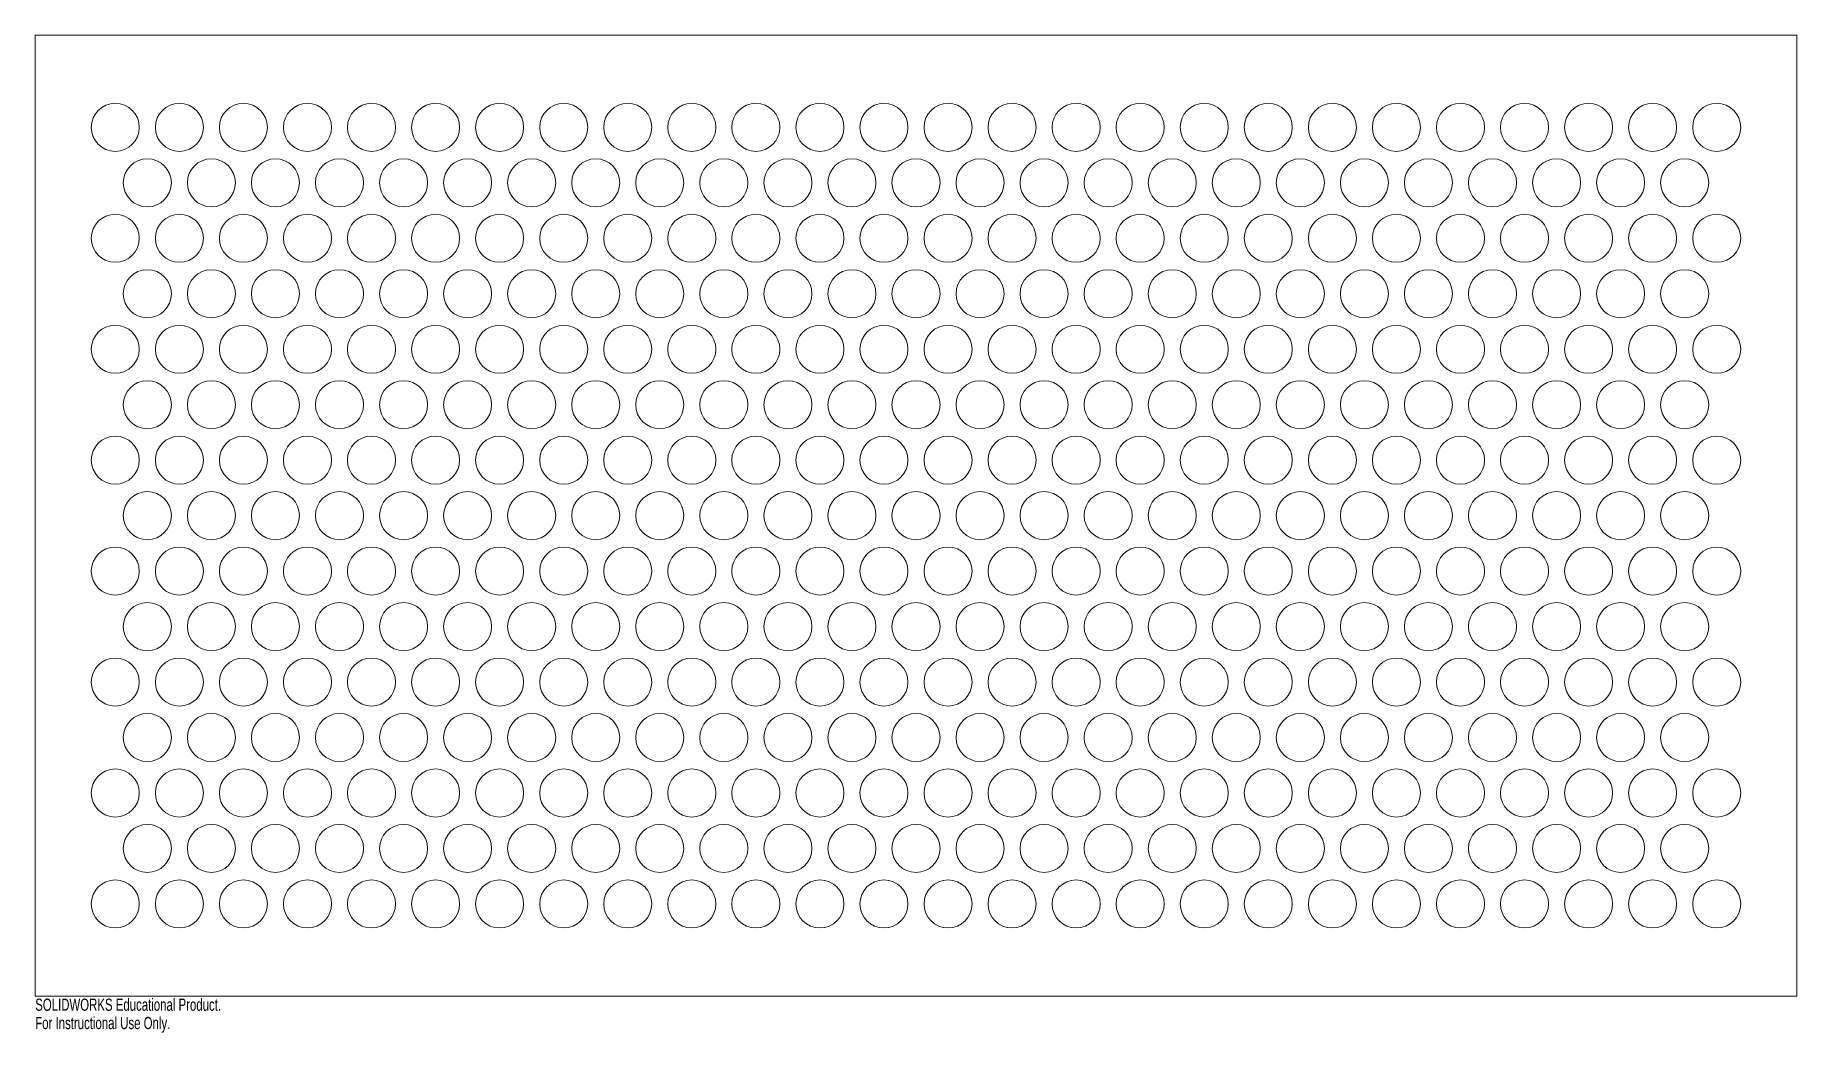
# Model space of a CAD drawing. Header units: inches. Extents: x -13.8 to 13.8, y -8.1 to 7.5.
import ezdxf

# ---------------------------------------------------------------- set-up
doc = ezdxf.new("R2010")
doc.units = ezdxf.units.IN
doc.header["$MEASUREMENT"] = 0
doc.styles.add('SLDTEXTSTYLE0', font='TXT', dxfattribs={"width": 0.7})

msp = doc.modelspace()

# ---------------------------------------------------------------- linework, layer by layer
at = {"color": 7, "linetype": 'Continuous', "lineweight": 15}
for p, q in [((-13.75, 7.5), (-13.75, -7.5)), ((13.75, 7.5), (-13.75, 7.5)), ((13.75, -7.5), (13.75, 7.5)), ((-13.75, -7.5), (13.75, -7.5))]:
    msp.add_line(p, q, dxfattribs=at)
for centre in [(-12.5, 6.062), (-11.5, 6.062), (-10.5, 6.062), (-9.5, 6.062), (-8.5, 6.062), (-7.5, 6.062), (-6.5, 6.062), (-5.5, 6.062), (-4.5, 6.062), (-3.5, 6.062), (-2.5, 6.062), (-1.5, 6.062), (-0.5, 6.062), (0.5, 6.062), (1.5, 6.062), (2.5, 6.062), (3.5, 6.062), (4.5, 6.062), (5.5, 6.062), (6.5, 6.062), (7.5, 6.062), (8.5, 6.062), (9.5, 6.062), (10.5, 6.062), (11.5, 6.062), (12.5, 6.062), (-12, 5.196), (-11, 5.196), (-10, 5.196), (-9, 5.196), (-8, 5.196), (-7, 5.196), (-6, 5.196), (-5, 5.196), (-4, 5.196), (-3, 5.196), (-2, 5.196), (-1, 5.196), (0, 5.196), (1, 5.196), (2, 5.196), (3, 5.196), (4, 5.196), (5, 5.196), (6, 5.196), (7, 5.196), (8, 5.196), (9, 5.196), (10, 5.196), (11, 5.196), (12, 5.196), (-12.5, 4.33), (-11.5, 4.33), (-10.5, 4.33), (-9.5, 4.33), (-8.5, 4.33), (-7.5, 4.33), (-6.5, 4.33), (-5.5, 4.33), (-4.5, 4.33), (-3.5, 4.33), (-2.5, 4.33), (-1.5, 4.33), (-0.5, 4.33), (0.5, 4.33), (1.5, 4.33), (2.5, 4.33), (3.5, 4.33), (4.5, 4.33), (5.5, 4.33), (6.5, 4.33), (7.5, 4.33), (8.5, 4.33), (9.5, 4.33), (10.5, 4.33), (11.5, 4.33), (12.5, 4.33), (-12, 3.464), (-11, 3.464), (-10, 3.464), (-9, 3.464), (-8, 3.464), (-7, 3.464), (-6, 3.464), (-5, 3.464), (-4, 3.464), (-3, 3.464), (-2, 3.464), (-1, 3.464), (0, 3.464), (1, 3.464), (2, 3.464), (3, 3.464), (4, 3.464), (5, 3.464), (6, 3.464), (7, 3.464), (8, 3.464), (9, 3.464), (10, 3.464), (11, 3.464), (12, 3.464), (-12.5, 2.598), (-11.5, 2.598), (-10.5, 2.598), (-9.5, 2.598), (-8.5, 2.598), (-7.5, 2.598), (-6.5, 2.598), (-5.5, 2.598), (-4.5, 2.598), (-3.5, 2.598), (-2.5, 2.598), (-1.5, 2.598), (-0.5, 2.598), (0.5, 2.598), (1.5, 2.598), (2.5, 2.598), (3.5, 2.598), (4.5, 2.598), (5.5, 2.598), (6.5, 2.598), (7.5, 2.598), (8.5, 2.598), (9.5, 2.598), (10.5, 2.598), (11.5, 2.598), (12.5, 2.598), (-12, 1.732), (-11, 1.732), (-10, 1.732), (-9, 1.732), (-8, 1.732), (-7, 1.732), (-6, 1.732), (-5, 1.732), (-4, 1.732), (-3, 1.732), (-2, 1.732), (-1, 1.732), (0, 1.732), (1, 1.732), (2, 1.732), (3, 1.732), (4, 1.732), (5, 1.732), (6, 1.732), (7, 1.732), (8, 1.732), (9, 1.732), (10, 1.732), (11, 1.732), (12, 1.732), (-12.5, 0.866), (-11.5, 0.866), (-10.5, 0.866), (-9.5, 0.866), (-8.5, 0.866), (-7.5, 0.866), (-6.5, 0.866), (-5.5, 0.866), (-4.5, 0.866), (-3.5, 0.866), (-2.5, 0.866), (-1.5, 0.866), (-0.5, 0.866), (0.5, 0.866), (1.5, 0.866), (2.5, 0.866), (3.5, 0.866), (4.5, 0.866), (5.5, 0.866), (6.5, 0.866), (7.5, 0.866), (8.5, 0.866), (9.5, 0.866), (10.5, 0.866), (11.5, 0.866), (12.5, 0.866), (-12, 0), (-11, 0), (-10, 0), (-9, 0), (-8, 0), (-7, 0), (-6, 0), (-5, 0), (-4, 0), (-3, 0), (-2, 0), (-1, 0), (0, 0), (1, 0), (2, 0), (3, 0), (4, 0), (5, 0), (6, 0), (7, 0), (8, 0), (9, 0), (10, 0), (11, 0), (12, 0), (-12.5, -0.866), (-11.5, -0.866), (-10.5, -0.866), (-9.5, -0.866), (-8.5, -0.866), (-7.5, -0.866), (-6.5, -0.866), (-5.5, -0.866), (-4.5, -0.866), (-3.5, -0.866), (-2.5, -0.866), (-1.5, -0.866), (-0.5, -0.866), (0.5, -0.866), (1.5, -0.866), (2.5, -0.866), (3.5, -0.866), (4.5, -0.866), (5.5, -0.866), (6.5, -0.866), (7.5, -0.866), (8.5, -0.866), (9.5, -0.866), (10.5, -0.866), (11.5, -0.866), (12.5, -0.866), (-12, -1.732), (-11, -1.732), (-10, -1.732), (-9, -1.732), (-8, -1.732), (-7, -1.732), (-6, -1.732), (-5, -1.732), (-4, -1.732), (-3, -1.732), (-2, -1.732), (-1, -1.732), (0, -1.732), (1, -1.732), (2, -1.732), (3, -1.732), (4, -1.732), (5, -1.732), (6, -1.732), (7, -1.732), (8, -1.732), (9, -1.732), (10, -1.732), (11, -1.732), (12, -1.732), (-12.5, -2.598), (-11.5, -2.598), (-10.5, -2.598), (-9.5, -2.598), (-8.5, -2.598), (-7.5, -2.598), (-6.5, -2.598), (-5.5, -2.598), (-4.5, -2.598), (-3.5, -2.598), (-2.5, -2.598), (-1.5, -2.598), (-0.5, -2.598), (0.5, -2.598), (1.5, -2.598), (2.5, -2.598), (3.5, -2.598), (4.5, -2.598), (5.5, -2.598), (6.5, -2.598), (7.5, -2.598), (8.5, -2.598), (9.5, -2.598), (10.5, -2.598), (11.5, -2.598), (12.5, -2.598), (-12, -3.464), (-11, -3.464), (-10, -3.464), (-9, -3.464), (-8, -3.464), (-7, -3.464), (-6, -3.464), (-5, -3.464), (-4, -3.464), (-3, -3.464), (-2, -3.464), (-1, -3.464), (0, -3.464), (1, -3.464), (2, -3.464), (3, -3.464), (4, -3.464), (5, -3.464), (6, -3.464), (7, -3.464), (8, -3.464), (9, -3.464), (10, -3.464), (11, -3.464), (12, -3.464), (-12.5, -4.33), (-11.5, -4.33), (-10.5, -4.33), (-9.5, -4.33), (-8.5, -4.33), (-7.5, -4.33), (-6.5, -4.33), (-5.5, -4.33), (-4.5, -4.33), (-3.5, -4.33), (-2.5, -4.33), (-1.5, -4.33), (-0.5, -4.33), (0.5, -4.33), (1.5, -4.33), (2.5, -4.33), (3.5, -4.33), (4.5, -4.33), (5.5, -4.33), (6.5, -4.33), (7.5, -4.33), (8.5, -4.33), (9.5, -4.33), (10.5, -4.33), (11.5, -4.33), (12.5, -4.33), (-12, -5.196), (-11, -5.196), (-10, -5.196), (-9, -5.196), (-8, -5.196), (-7, -5.196), (-6, -5.196), (-5, -5.196), (-4, -5.196), (-3, -5.196), (-2, -5.196), (-1, -5.196), (0, -5.196), (1, -5.196), (2, -5.196), (3, -5.196), (4, -5.196), (5, -5.196), (6, -5.196), (7, -5.196), (8, -5.196), (9, -5.196), (10, -5.196), (11, -5.196), (12, -5.196), (-12.5, -6.062), (-11.5, -6.062), (-10.5, -6.062), (-9.5, -6.062), (-8.5, -6.062), (-7.5, -6.062), (-6.5, -6.062), (-5.5, -6.062), (-4.5, -6.062), (-3.5, -6.062), (-2.5, -6.062), (-1.5, -6.062), (-0.5, -6.062), (0.5, -6.062), (1.5, -6.062), (2.5, -6.062), (3.5, -6.062), (4.5, -6.062), (5.5, -6.062), (6.5, -6.062), (7.5, -6.062), (8.5, -6.062), (9.5, -6.062), (10.5, -6.062), (11.5, -6.062), (12.5, -6.062)]:
    msp.add_circle(centre, 0.375, dxfattribs=at)

# ---------------------------------------------------------------- texts
at = {"color": 7, "linetype": 'Continuous', "char_height": 0.1903, "attachment_point": 1, "style": 'SLDTEXTSTYLE0'}
for s, insert in [('SOLIDWORKS Educational Product.', (-13.75, -7.54)), ('For Instructional Use Only.', (-13.75, -7.826))]:
    msp.add_mtext(s, dxfattribs=dict(at, insert=insert))

doc.saveas('drawing.dxf')
